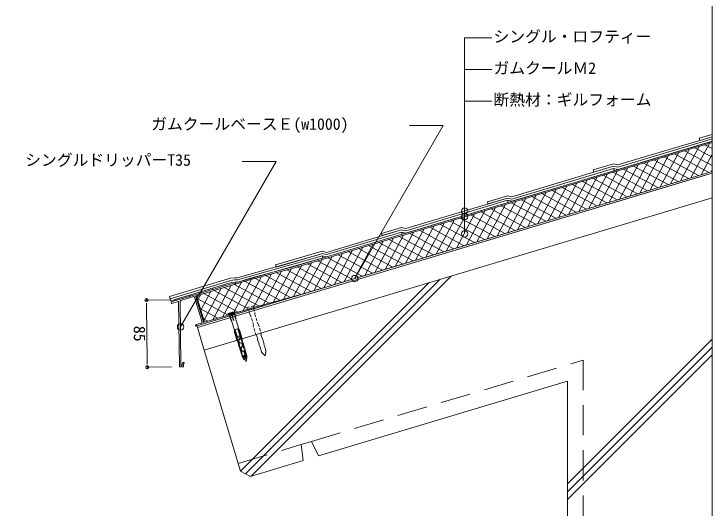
# Model space of a CAD drawing. Units: millimetres, scale not verified. Extents: x -1380 to 1380, y -955 to 955.
# Drawn here: x 16 to 900, y -499 to 126 of the extents above; entities that cross this region are included whole.
import ezdxf
from ezdxf.enums import TextEntityAlignment as Align

# ---------------------------------------------------------------- set-up
doc = ezdxf.new("R2010")
doc.units = ezdxf.units.MM
doc.header["$LTSCALE"] = 3
doc.linetypes.add('DASHED1', pattern=[1.8, 1.2, -0.6])
doc.linetypes.add('USER2', pattern=[19.05, 12.7, -6.35])
for name, color, linetype, lineweight in [('0-0_0', 7, 'Continuous', 9), ('0-1_HATCH', 9, 'Continuous', 18), ('0-3_KUTAI', 3, 'Continuous', 18), ('0-4_BOUSUI', 1, 'Continuous', 18), ('0-5_MOJI', 7, 'Continuous', 18), ('0-6_sunpo', 7, 'Continuous', 18), ('0-7_KANAMONO_SCREW', 4, 'Continuous', 18), ('0-8_dannnetu', 6, 'Continuous', 18), ('0-9_KANAMONO', 4, 'Continuous', 18), ('0-A_single', 6, 'Continuous', 18), ('0-B_WAKU', 7, 'Continuous', 18)]:
    doc.layers.add(name, color=color, linetype=linetype, lineweight=lineweight)
doc.styles.add('ＭＳ ゴシック', font='')
doc.styles.get('ＭＳ ゴシック').set_extended_font_data('MS Gothic')

# ---------------------------------------------------------------- blocks, each defined once
blk = doc.blocks.new('_DOT')
at = {"layer": '0-0_0'}
for p, q in [((-0.5, 0), (-1, 0)), ((0.25, 0), (-0.25, 0))]:
    blk.add_line(p, q, dxfattribs=at)
blk.add_circle((0, 0), 0.25, dxfattribs=at)

msp = doc.modelspace()

# ---------------------------------------------------------------- linework, layer by layer
at = {"layer": '0-1_HATCH'}
for p, q in [((860.293, -84.978), (883.76, -41.397)), ((873.196, -81.107), (896.663, -37.526)), ((900.021, -54.874), (878.129, -43.086)), ((900.021, -44.056), (891.031, -39.215)), ((821.587, -96.59), (845.053, -53.009)), ((834.489, -92.719), (857.956, -49.138)), ((847.391, -88.848), (870.858, -45.267)), ((895.905, -74.294), (852.324, -50.827)), ((900.021, -65.692), (865.227, -46.957)), ((886.098, -77.236), (900.021, -51.379)), ((795.782, -104.331), (819.249, -60.75)), ((808.684, -100.46), (832.151, -56.879)), ((870.101, -82.036), (826.52, -58.569)), ((883.003, -78.165), (839.422, -54.698)), ((769.977, -112.073), (793.444, -68.491)), ((782.88, -108.202), (806.346, -64.621)), ((831.394, -93.648), (787.813, -70.181)), ((844.296, -89.777), (800.715, -66.31)), ((857.198, -85.906), (813.617, -62.439)), ((744.173, -119.814), (767.64, -76.233)), ((757.075, -115.943), (780.542, -72.362)), ((805.589, -101.389), (762.008, -77.922)), ((818.492, -97.518), (774.911, -74.052)), ((899, -73.366), (900.021, -71.47)), ((705.466, -131.426), (728.933, -87.845)), ((718.368, -127.555), (741.835, -83.974)), ((731.271, -123.685), (754.737, -80.103)), ((779.785, -109.13), (736.204, -85.664)), ((792.687, -105.26), (749.106, -81.793)), ((679.661, -139.167), (703.128, -95.586)), ((692.564, -135.297), (716.03, -91.716)), ((753.98, -116.872), (710.399, -93.405)), ((766.882, -113.001), (723.301, -89.534)), ((653.857, -146.909), (677.324, -103.328)), ((666.759, -143.038), (690.226, -99.457)), ((715.273, -128.484), (671.692, -105.017)), ((728.176, -124.613), (684.594, -101.146)), ((741.078, -120.742), (697.497, -97.276)), ((628.052, -154.65), (651.519, -111.069)), ((640.955, -150.779), (664.421, -107.198)), ((689.469, -136.225), (645.888, -112.758)), ((702.371, -132.354), (658.79, -108.888)), ((589.345, -166.262), (612.812, -122.681)), ((602.248, -162.391), (625.714, -118.81)), ((615.15, -158.521), (638.617, -114.94)), ((663.664, -143.967), (620.083, -120.5)), ((676.566, -140.096), (632.985, -116.629)), ((563.541, -174.004), (587.008, -130.422)), ((576.443, -170.133), (599.91, -126.552)), ((624.957, -155.579), (581.376, -132.112)), ((637.86, -151.708), (594.278, -128.241)), ((650.762, -147.837), (607.181, -124.37)), ((537.736, -181.745), (561.203, -138.164)), ((550.639, -177.874), (574.105, -134.293)), ((599.153, -163.32), (555.572, -139.853)), ((612.055, -159.449), (568.474, -135.983)), ((499.029, -193.357), (522.496, -149.776)), ((511.932, -189.486), (535.398, -145.905)), ((524.834, -185.616), (548.301, -142.034)), ((573.348, -171.061), (529.767, -147.595)), ((586.25, -167.191), (542.669, -143.724)), ((473.225, -201.098), (496.692, -157.517)), ((486.127, -197.228), (509.594, -153.647)), ((547.544, -178.803), (503.962, -155.336)), ((560.446, -174.932), (516.865, -151.465)), ((447.42, -208.84), (470.887, -165.259)), ((460.323, -204.969), (483.789, -161.388)), ((508.837, -190.415), (465.256, -166.948)), ((521.739, -186.544), (478.158, -163.077)), ((534.641, -182.673), (491.06, -159.207)), ((421.616, -216.581), (445.082, -173)), ((434.518, -212.71), (457.985, -169.129)), ((483.032, -198.156), (439.451, -174.689)), ((495.934, -194.285), (452.353, -170.819)), ((382.909, -228.193), (406.376, -184.612)), ((395.811, -224.322), (419.278, -180.741)), ((408.713, -220.452), (432.18, -176.871)), ((457.228, -205.898), (413.646, -182.431)), ((470.13, -202.027), (426.549, -178.56)), ((357.588, -235.037), (380.571, -192.353)), ((370.23, -231.649), (393.473, -188.483)), ((418.521, -217.51), (374.94, -194.043)), ((431.423, -213.639), (387.842, -190.172)), ((444.325, -209.768), (400.744, -186.301)), ((319.604, -245.306), (342.462, -202.855)), ((332.303, -241.812), (355.104, -199.468)), ((344.946, -238.424), (367.746, -196.08)), ((392.716, -225.251), (348.246, -201.305)), ((405.618, -221.38), (361.661, -197.711)), ((295.084, -250.662), (317.178, -209.63)), ((306.635, -249.3), (329.82, -206.243)), ((309.56, -456.072), (555.938, -209.693)), ((316.53, -459.001), (570.08, -205.451)), ((366.349, -232.689), (321.416, -208.494)), ((379.764, -229.095), (334.831, -204.9)), ((267.928, -260.912), (291.395, -217.331)), ((280.83, -257.042), (304.297, -213.461)), ((326.104, -243.473), (282.507, -219.998)), ((339.519, -239.878), (295.409, -216.127)), ((303.125, -452.607), (541.796, -213.936)), ((352.934, -236.284), (308.311, -212.256)), ((248.944, -235.896), (252.688, -228.943)), ((252.815, -248.798), (265.59, -225.073)), ((256.686, -261.7), (278.493, -221.202)), ((300.283, -251.206), (256.702, -227.739)), ((311.387, -246.367), (269.604, -223.868)), ((287.381, -255.077), (248.402, -234.088)), ((274.479, -258.947), (252.273, -246.99)), ((261.576, -262.818), (256.144, -259.893)), ((716.92, -468.827), (900.021, -285.726)), ((716.92, -478.727), (900.021, -295.625)), ((716.92, -488.626), (900.021, -305.525))]:
    msp.add_line(p, q, dxfattribs=at)
at = {"layer": '0-3_KUTAI'}
for p, q in [((248.499, -270.604), (900.021, -75.148)), ((248.499, -270.604), (891.401, -77.734)), ((257.12, -299.339), (900.021, -106.468)), ((257.12, -299.339), (900.021, -106.468)), ((257.12, -299.339), (248.499, -270.604)), ((303.095, -452.591), (257.12, -299.339)), ((401.751, -433.435), (716.92, -338.884)), ((716.92, -338.884), (716.92, -659.984)), ((380.041, -419.067), (392.812, -415.236)), ((401.751, -433.435), (392.812, -415.236)), ((382.595, -439.182), (380.041, -419.067)), ((315.547, -459.296), (382.595, -439.182)), ((315.547, -459.296), (303.095, -452.591))]:
    msp.add_line(p, q, dxfattribs=at)
at = {"layer": '0-3_KUTAI', "linetype": 'USER2'}
for p, q in [((392.812, -415.236), (736.92, -312.003)), ((736.92, -312.003), (736.92, -659.984)), ((300.222, -443.013), (380.041, -419.067))]:
    msp.add_line(p, q, dxfattribs=at)
at = {"layer": '0-4_BOUSUI'}
for p, q in [((247.924, -268.688), (900.021, -73.059)), ((219.534, -235.549), (219.965, -236.986)), ((247.924, -268.688), (248.499, -270.604))]:
    msp.add_line(p, q, dxfattribs=at)
msp.add_lwpolyline([(219.534, -235.549), (291.481, -213.965), (296.284, -213.296), (299.627, -213.296), (315.721, -208.468), (371.1, -193.629), (899.59, -35.082)], dxfattribs=at)
at = {"layer": '0-5_MOJI'}
for p, q in [((621.357, 96.045), (586.781, 96.045)), ((586.781, -152.155), (586.781, 96.045)), ((621.357, 56.045), (586.781, 56.045)), ((621.357, 16.045), (586.781, 16.045)), ((447.751, -208.741), (559.73, -14.787)), ((559.73, -14.787), (516.93, -14.787))]:
    msp.add_line(p, q, dxfattribs=at)
msp.add_lwpolyline([(227.174, -269.957), (348.191, -60.349), (305.391, -60.349)], dxfattribs=at)
for centre in [(586.781, -123.296), (586.781, -130.345), (586.781, -152.155), (447.751, -208.741), (227.174, -269.957)]:
    msp.add_circle(centre, 4, dxfattribs=at)
at = {"layer": '0-6_sunpo'}
for p, q in [((214.755, -235.671), (184.112, -236.045)), ((185.052, -313.039), (184.21, -244.044)), ((215.792, -320.665), (185.15, -321.039))]:
    msp.add_line(p, q, dxfattribs=at)
at = {"layer": '0-7_KANAMONO_SCREW'}
for p, q in [((295.898, -250.418), (287.277, -253.004)), ((287.277, -253.004), (287.49, -253.713)), ((296.11, -251.127), (287.49, -253.713)), ((288.517, -254.266), (287.49, -253.713)), ((288.646, -254.697), (288.517, -254.266)), ((295.686, -252.585), (288.646, -254.697)), ((289.643, -255.286), (288.646, -254.697)), ((289.738, -255.257), (289.307, -255.908)), ((290.83, -260.985), (289.307, -255.908)), ((295.179, -253.625), (289.643, -255.286)), ((297.985, -282.746), (289.738, -255.257)), ((294.077, -260.01), (292.554, -254.934)), ((294.863, -261.758), (292.65, -254.383)), ((303.33, -281.143), (295.083, -253.653)), ((295.801, -253.96), (295.083, -253.653)), ((295.179, -253.625), (295.686, -252.585)), ((295.557, -252.154), (296.11, -251.127)), ((297.324, -259.036), (295.801, -253.96)), ((295.898, -250.418), (296.11, -251.127)), ((291.951, -262.632), (290.83, -260.985)), ((297.324, -259.036), (297.296, -261.029)), ((299.125, -272.486), (296.73, -273.205)), ((302.228, -280.743), (299.872, -272.888)), ((301.749, -273.787), (301.031, -273.48)), ((305.341, -285.76), (301.749, -273.787)), ((295.686, -275.084), (295.255, -275.735)), ((298.847, -287.708), (295.255, -275.735)), ((298.684, -281.806), (296.328, -273.952)), ((303.426, -281.114), (297.889, -282.775)), ((298.407, -284.499), (297.889, -282.775)), ((302.238, -282.515), (298.177, -283.733)), ((299.432, -282.208), (301.826, -281.49)), ((302.642, -283.86), (302.181, -282.323)), ((303.713, -282.072), (302.525, -282.428)), ((303.943, -282.838), (303.426, -281.114)), ((299.537, -287.919), (298.502, -284.47)), ((299.403, -284.722), (298.646, -284.949)), ((299.546, -285.201), (298.79, -285.428)), ((299.872, -289.384), (298.847, -287.708)), ((299.69, -285.68), (298.933, -285.907)), ((299.834, -286.159), (299.077, -286.386)), ((299.978, -286.638), (299.221, -286.865)), ((300.121, -287.117), (299.364, -287.344)), ((300.294, -287.692), (299.441, -287.947)), ((299.958, -289.671), (299.441, -287.947)), ((300.811, -289.416), (299.958, -289.671)), ((300.861, -289.609), (300.007, -289.866)), ((300.884, -293.361), (300.113, -289.625)), ((301.012, -290.191), (300.129, -290.456)), ((301.163, -290.772), (300.251, -291.045)), ((301.314, -291.353), (300.372, -291.635)), ((300.801, -288.166), (300.685, -287.778)), ((301.089, -288.08), (300.801, -288.166)), ((301.768, -293.096), (300.811, -289.416)), ((300.941, -286.561), (302.445, -284.796)), ((301.089, -288.08), (300.972, -287.692)), ((301.29, -288.75), (301.002, -288.836)), ((301.119, -289.224), (301.002, -288.836)), ((301.169, -286.756), (302.673, -284.991)), ((301.406, -289.138), (301.29, -288.75)), ((302.002, -290.099), (304.229, -290.745)), ((302.086, -289.811), (304.313, -290.456)), ((303.943, -282.838), (303.09, -283.094)), ((304.642, -288.266), (303.09, -283.094)), ((303.991, -283.346), (303.234, -283.573)), ((304.134, -283.825), (303.378, -284.052)), ((304.278, -284.304), (303.521, -284.531)), ((304.422, -284.783), (303.665, -285.01)), ((304.565, -285.262), (303.809, -285.489)), ((304.882, -286.315), (303.847, -282.867)), ((304.709, -285.741), (303.952, -285.968)), ((304.977, -286.287), (304.125, -286.542)), ((305.495, -288.011), (304.642, -288.266)), ((305.87, -291.869), (304.642, -288.266)), ((305.561, -288.2), (304.701, -288.458)), ((305.784, -288.759), (304.9, -289.024)), ((305.573, -293.63), (304.909, -291.418)), ((305.495, -288.011), (304.977, -286.287)), ((306.007, -289.319), (305.094, -289.592)), ((305.86, -293.544), (305.196, -291.331)), ((306.23, -289.878), (305.288, -290.161)), ((306.753, -291.6), (305.34, -288.057)), ((305.341, -285.76), (305.408, -287.723)), ((306.453, -290.438), (305.482, -290.729)), ((306.676, -290.997), (305.675, -291.297)), ((306.907, -291.554), (305.869, -291.866)), ((307.396, -293.182), (306.907, -291.554)), ((301.465, -291.934), (300.494, -292.225)), ((301.617, -292.515), (300.616, -292.815)), ((301.768, -293.096), (300.729, -293.407)), ((301.218, -295.036), (300.729, -293.407)), ((302.248, -294.727), (301.218, -295.036)), ((302.372, -295.107), (301.351, -295.414)), ((302.618, -298.792), (301.372, -294.989)), ((302.559, -295.678), (301.537, -295.984)), ((302.746, -296.248), (301.724, -296.554)), ((302.248, -294.727), (301.765, -293.088)), ((302.932, -296.818), (301.911, -297.125)), ((303.119, -297.389), (302.098, -297.695)), ((303.493, -298.529), (302.248, -294.727)), ((303.306, -297.959), (302.284, -298.266)), ((303.493, -298.529), (302.463, -298.838)), ((302.989, -300.456), (302.463, -298.838)), ((303.981, -300.158), (302.989, -300.456)), ((304.081, -300.441), (303.096, -300.736)), ((304.403, -303.999), (303.143, -300.409)), ((304.28, -299.76), (303.616, -297.548)), ((303.872, -296.331), (305.376, -294.566)), ((304.567, -299.674), (303.903, -297.462)), ((305.241, -303.747), (303.981, -300.158)), ((304.1, -296.526), (305.604, -294.761)), ((305.246, -300.347), (307.245, -300.926)), ((306.366, -293.491), (305.87, -291.869)), ((307.396, -293.182), (306.366, -293.491)), ((307.42, -297.351), (306.366, -293.491)), ((307.493, -293.571), (306.472, -293.877)), ((307.651, -294.15), (306.63, -294.456)), ((307.809, -294.729), (306.788, -295.035)), ((307.967, -295.308), (306.946, -295.614)), ((308.125, -295.887), (307.119, -296.189)), ((308.295, -297.089), (307.241, -293.229)), ((308.283, -296.466), (307.262, -296.772)), ((308.449, -297.042), (307.42, -297.351)), ((308.901, -298.682), (307.908, -298.98)), ((308.833, -302.67), (307.908, -298.98)), ((308.966, -298.975), (307.973, -299.273)), ((309.099, -299.458), (308.103, -299.756)), ((309.258, -300.036), (308.231, -300.344)), ((308.901, -298.682), (308.449, -297.042)), ((309.671, -302.418), (308.662, -298.754)), ((304.246, -300.913), (303.248, -301.213)), ((304.463, -301.475), (303.431, -301.784)), ((304.657, -302.043), (303.614, -302.356)), ((304.852, -302.611), (303.797, -302.928)), ((305.046, -303.179), (303.98, -303.499)), ((305.241, -303.747), (304.163, -304.07)), ((304.68, -305.795), (304.163, -304.07)), ((305.758, -305.471), (304.68, -305.795)), ((305.916, -305.998), (304.91, -306.3)), ((305.667, -308.213), (304.92, -305.723)), ((306.06, -306.477), (305.054, -306.779)), ((305.163, -300.635), (307.162, -301.214)), ((306.203, -306.956), (305.198, -307.258)), ((306.347, -307.435), (305.341, -307.737)), ((306.505, -307.962), (305.428, -308.285)), ((306.505, -307.962), (305.758, -305.471)), ((306.375, -306.223), (306.427, -306.398)), ((308.33, -307.519), (306.452, -306.168)), ((308.473, -307.998), (306.614, -306.66)), ((307.036, -308.426), (307.088, -308.601)), ((308.991, -309.722), (307.113, -308.371)), ((309.134, -310.201), (307.275, -308.863)), ((308.579, -304.347), (307.841, -301.888)), ((307.985, -306.891), (307.935, -306.725)), ((308.272, -306.805), (307.985, -306.891)), ((308.866, -304.261), (308.128, -301.801)), ((308.191, -305.508), (308.382, -305.283)), ((308.272, -306.805), (308.222, -306.639)), ((308.33, -307.519), (309.154, -305.357)), ((309.418, -300.615), (308.382, -300.926)), ((308.419, -305.703), (308.611, -305.478)), ((308.473, -307.998), (309.289, -305.858)), ((309.577, -301.193), (308.532, -301.507)), ((309.736, -301.772), (308.682, -302.088)), ((309.91, -302.346), (308.833, -302.67)), ((308.991, -309.722), (309.815, -307.56)), ((309.134, -310.201), (309.95, -308.061)), ((309.248, -305.361), (309.301, -305.536)), ((310.427, -304.07), (309.35, -304.394)), ((310.097, -306.884), (309.35, -304.394)), ((310.514, -304.619), (309.508, -304.921)), ((310.657, -305.098), (309.652, -305.399)), ((310.801, -305.577), (309.795, -305.878)), ((309.909, -307.564), (309.962, -307.739)), ((310.427, -304.07), (309.91, -302.346)), ((310.945, -306.056), (309.939, -306.357)), ((311.174, -306.561), (310.097, -306.884)), ((310.935, -306.633), (310.188, -304.142)), ((311.289, -310.076), (311.174, -306.561))]:
    msp.add_line(p, q, dxfattribs=at)
at = {"layer": '0-7_KANAMONO_SCREW', "linetype": 'DASHED1'}
for points in [[(311.223, -245.82), (319.843, -243.234), (320.056, -243.943), (319.503, -244.97), (319.632, -245.401), (319.124, -246.441), (319.029, -246.47), (319.747, -246.776), (321.27, -251.853), (321.241, -253.845), (324.977, -266.297), (325.695, -266.603), (329.287, -278.576), (329.354, -280.54), (329.44, -280.827), (329.286, -280.873), (330.698, -284.417), (330.853, -284.37), (331.342, -285.999), (331.187, -286.045), (332.241, -289.905), (332.395, -289.859), (332.847, -291.498), (332.607, -291.57), (333.616, -295.234), (333.856, -295.163), (334.373, -296.887), (334.134, -296.959), (334.881, -299.449), (335.12, -299.377), (335.235, -302.892), (334.588, -303.086)], [(331.859, -303.905), (331.212, -304.099), (329.373, -301.101), (329.613, -301.029), (328.866, -298.539), (328.626, -298.611), (328.109, -296.887), (328.348, -296.815), (327.174, -293.2), (326.934, -293.272), (326.409, -291.655), (326.563, -291.608), (325.318, -287.806), (325.164, -287.852), (324.675, -286.224), (324.83, -286.177), (324.059, -282.441), (323.904, -282.488), (323.818, -282.2), (322.793, -280.524), (319.201, -268.551), (319.632, -267.9), (315.897, -255.448), (314.776, -253.801), (313.253, -248.724), (313.684, -248.073), (313.588, -248.102), (312.592, -247.513), (312.463, -247.082), (311.435, -246.529), (311.223, -245.82)]]:
    msp.add_lwpolyline(points, dxfattribs=at)
at = {"layer": '0-7_KANAMONO_SCREW'}
for points in [[(295.686, -252.585), (295.557, -252.154), (288.517, -254.266)], [(292.65, -254.383), (292.554, -254.934), (292.171, -254.527)], [(294.863, -261.758), (294.077, -260.01), (294.384, -261.902), (292.171, -254.527)], [(302.929, -283.774), (302.468, -282.237), (302.181, -282.323)], [(300.811, -289.416), (299.259, -284.243), (298.407, -284.499)], [(311.289, -310.076), (307.267, -311.283), (305.428, -308.285)]]:
    msp.add_lwpolyline(points, dxfattribs=at)
for centre, radius, start, end in [((296.903, -273.779), 0.6, 106.69924, 196.69924), ((299.297, -273.061), 0.6, 16.69924, 106.69924), ((299.259, -281.633), 0.6, 196.69924, 286.69924), ((301.654, -280.915), 0.6, 286.69924, 16.69924), ((301.93, -287.404), 1.3, 139.55764, 196.69924), ((301.93, -287.404), 1, 139.55764, 196.69924), ((302.364, -288.851), 1.3, 196.69924, 253.84085), ((302.364, -288.851), 1, 196.69924, 253.84085), ((301.684, -284.148), 1, 319.55764, 16.69924), ((301.684, -284.148), 1.3, 319.55764, 16.69924), ((303.951, -291.705), 1, 16.69924, 73.84085), ((303.951, -291.705), 1.3, 16.69924, 73.84085), ((304.861, -297.174), 1.3, 139.55764, 196.69924), ((304.861, -297.174), 1, 139.55764, 196.69924), ((305.525, -299.387), 1.3, 196.69924, 253.84085), ((305.525, -299.387), 1, 196.69924, 253.84085), ((304.615, -293.917), 1, 319.55764, 16.69924), ((304.615, -293.917), 1.3, 319.55764, 16.69924), ((306.423, -306.208), 0.05, 54.26784, 196.69924), ((306.906, -306.254), 0.5, 196.69924, 234.26784), ((307.084, -308.411), 0.05, 54.26784, 196.69924), ((307.567, -308.457), 0.5, 196.69924, 234.26784), ((306.883, -302.175), 1, 16.69924, 73.84085), ((306.883, -302.175), 1.3, 16.69924, 73.84085), ((309.18, -306.351), 1.3, 139.55764, 196.69924), ((309.18, -306.351), 1, 139.55764, 196.69924), ((307.621, -304.635), 1, 319.55764, 16.69924), ((307.621, -304.635), 1.3, 319.55764, 16.69924), ((309.201, -305.375), 0.05, 16.69924, 159.13065), ((308.822, -305.68), 0.5, 339.13065, 16.69924), ((309.861, -307.578), 0.05, 16.69924, 159.13065), ((309.483, -307.883), 0.5, 339.13065, 16.69924), ((316.214, -306.714), 9.383, 207.79079, 230.64978), ((301.304, -311.187), 9.383, 342.74871, 5.6077)]:
    msp.add_arc(centre, radius, start, end, dxfattribs=at)
at = {"layer": '0-7_KANAMONO_SCREW', "linetype": 'DASHED1'}
for centre, start, end in [((340.16, -299.53), 207.79079, 230.64978), ((325.25, -304.003), 342.74871, 5.6077)]:
    msp.add_arc(centre, 9.383, start, end, dxfattribs=at)
at = {"layer": '0-8_dannnetu'}
msp.add_line((247.34, -230.548), (257.397, -264.072), dxfattribs=at)
for points in [[(247.34, -230.548), (316.13, -209.911), (371.51, -195.072), (900.021, -36.518)], [(257.397, -264.072), (325.69, -243.584), (381.07, -228.745), (900.021, -73.059)]]:
    msp.add_lwpolyline(points, dxfattribs=at)
at = {"layer": '0-9_KANAMONO'}
for p, q in [((296.6, -215.77), (247.34, -230.548)), ((268.383, -222.46), (281.697, -218.466)), ((282.032, -217.843), (282.128, -217.815)), ((239.648, -231.081), (252.962, -227.086)), ((253.297, -226.464), (253.393, -226.435)), ((254.015, -226.77), (267.329, -222.776)), ((267.664, -222.154), (267.76, -222.125)), ((215.463, -238.336), (238.594, -231.397)), ((224.398, -237.744), (216.038, -240.252)), ((225.788, -320.243), (224.784, -238.027)), ((226.777, -237.473), (227.768, -318.618)), ((243.796, -231.611), (227.49, -236.503)), ((238.93, -230.774), (239.025, -230.745)), ((254.524, -263.89), (245.041, -232.281)), ((246.67, -231.793), (256.152, -263.401)), ((215.664, -240.051), (215.262, -238.71)), ((246.344, -267.886), (246.945, -267.25)), ((246.875, -269.073), (246.365, -268.593)), ((247.077, -267.168), (253.853, -265.135)), ((229.268, -318.6), (229.253, -317.4)), ((230.853, -317.381), (230.887, -320.18)), ((230.591, -320.484), (226.091, -320.539)), ((228.072, -318.915), (228.971, -318.904))]:
    msp.add_line(p, q, dxfattribs=at)
for points in [[(282.75, -218.15), (291.802, -215.434), (296.388, -214.796)], [(330.489, -243.919), (247.924, -268.688), (247.582, -269.052)], [(292.431, -253.783), (292.573, -253.519), (315.706, -246.579), (315.97, -246.721)], [(316.376, -246.599), (316.518, -246.335), (325.69, -243.584), (330.276, -242.945)], [(257.397, -264.072), (291.76, -253.763), (292.024, -253.905)]]:
    msp.add_lwpolyline(points, dxfattribs=at)
for centre, radius, start, end in [((281.61, -218.179), 0.3, 286.69932, 16.69932), ((282.089, -218.035), 0.2, 106.69932, 196.69932), ((282.185, -218.006), 0.2, 16.69932, 106.69932), ((282.664, -217.863), 0.3, 196.69932, 286.69932), ((296.457, -215.291), 0.5, 286.69932, 97.93103), ((252.876, -226.799), 0.3, 286.69932, 16.69932), ((253.354, -226.655), 0.2, 106.69932, 196.69932), ((253.45, -226.627), 0.2, 16.69932, 106.69932), ((253.929, -226.483), 0.3, 196.69932, 286.69932), ((267.243, -222.489), 0.3, 286.69932, 16.69932), ((267.722, -222.345), 0.2, 106.69932, 196.69932), ((267.818, -222.316), 0.2, 16.69932, 106.69932), ((268.297, -222.173), 0.3, 196.69932, 286.69932), ((215.549, -238.624), 0.3, 106.69932, 196.69932), ((224.484, -238.031), 0.3, 0.69932, 106.69932), ((227.777, -237.461), 1, 106.69932, 180.69932), ((238.508, -231.109), 0.3, 286.69932, 16.69932), ((238.987, -230.966), 0.2, 106.69932, 196.69932), ((239.083, -230.937), 0.2, 16.69932, 106.69932), ((239.562, -230.793), 0.3, 196.69932, 286.69932), ((244.084, -232.569), 1, 16.69932, 106.69932), ((247.627, -231.506), 1, 106.69932, 196.69932), ((215.951, -239.964), 0.3, 196.69932, 286.69932), ((316.112, -246.457), 0.3, 241.69932, 331.69932), ((330.345, -243.44), 0.5, 286.69932, 97.93103), ((292.166, -253.641), 0.3, 241.69932, 331.69932), ((253.566, -264.177), 1, 286.69932, 16.69932), ((257.11, -263.114), 1, 196.69932, 286.69932), ((246.708, -268.229), 0.5, 136.69932, 226.69932), ((247.218, -268.709), 0.5, 226.69932, 316.69932), ((247.163, -267.455), 0.3, 106.69932, 136.69932), ((231.753, -317.37), 2.5, 118.77181, 180.69932), ((230.935, -315.879), 0.8, 298.77181, 118.77181), ((231.753, -317.37), 0.9, 118.77181, 180.69932), ((226.088, -320.239), 0.3, 180.69932, 270.69932), ((228.068, -318.615), 0.3, 180.69932, 270.69932), ((228.968, -318.604), 0.3, 270.69932, 0.69932), ((230.587, -320.184), 0.3, 270.69932, 0.69932)]:
    msp.add_arc(centre, radius, start, end, dxfattribs=at)
at = {"layer": '0-A_single'}
msp.add_line((319.632, -245.401), (312.592, -247.513), dxfattribs=at)
msp.add_lwpolyline([(900.021, -34.952), (780.695, -70.75), (775.245, -69.462), (646.513, -108.081), (641.064, -106.793), (616.399, -114.192), (615.595, -111.51), (640.978, -103.895), (646.427, -105.184), (775.159, -66.564), (780.609, -67.853), (900.021, -32.029), (780.609, -67.853), (775.159, -66.564), (750.495, -73.964), (749.69, -71.282), (775.073, -63.667), (780.523, -64.955), (900.021, -29.106), (884.591, -33.735), (883.786, -31.053), (900.021, -26.182)], dxfattribs=at)
for points in [[(776.05, -72.144), (646.599, -110.979), (641.15, -109.69), (512.418, -148.31), (506.968, -147.022), (482.304, -154.421), (481.499, -151.739), (506.882, -144.124), (512.332, -145.413), (641.064, -106.793), (646.513, -108.081), (775.245, -69.462)], [(348.061, -194.16), (403.077, -178.189), (406.396, -177.193), (411.846, -178.482), (507.054, -149.919), (512.504, -151.208), (641.954, -112.372), (641.15, -109.69), (512.418, -148.31), (506.968, -147.022), (411.76, -175.584), (406.31, -174.296), (402.303, -175.498), (347.318, -191.46)], [(213.94, -234.304), (290.882, -211.221), (296.09, -210.496), (299.249, -210.496), (403.851, -180.88), (406.482, -180.091), (411.932, -181.379), (507.859, -152.601), (507.054, -149.919), (411.846, -178.482), (406.396, -177.193), (403.077, -178.189), (298.871, -207.696), (295.895, -207.696), (290.284, -208.477), (213.135, -231.622)], [(214.745, -236.986), (291.481, -213.965), (296.284, -213.296), (299.627, -213.296), (404.624, -183.571), (407.287, -182.773), (406.482, -180.091), (403.851, -180.88), (299.249, -210.496), (296.09, -210.496), (290.882, -211.221), (213.94, -234.304)]]:
    msp.add_lwpolyline(points, close=True, dxfattribs=at)
at = {"layer": '0-B_WAKU'}
msp.add_lwpolyline([(-899.979, -659.984), (900.021, -659.984), (900.021, 540.016), (-899.979, 540.016)], close=True, dxfattribs=at)

# ---------------------------------------------------------------- block references
at = {"layer": '0-6_sunpo', "xscale": 8, "yscale": 8}
for p, rotation in [((184.112, -236.045), 90.69932), ((185.15, -321.039), 270.69932)]:
    msp.add_blockref('_DOT', p, dxfattribs=dict(at, rotation=rotation))

# ---------------------------------------------------------------- texts
at = {"layer": '0-5_MOJI', "style": 'ＭＳ ゴシック'}
for s, p in [('シングル・ロフティー', (623.357, 86.045)), ('ガムクールＭ2', (623.357, 46.045)), ('断熱材：ギルフォーム', (623.357, 6.045)), ('ガムクールベースＥ(w1000)', (190.057, -24.787)), ('シングルドリッパーT35', (30.497, -70.349))]:
    msp.add_text(s, height=14.66, dxfattribs=at).set_placement(p, align=Align.BOTTOM_LEFT)
at = {"layer": '0-6_sunpo', "style": 'ＭＳ ゴシック'}
msp.add_text('85', height=14.66, rotation=270.699, dxfattribs=at).set_placement((163.51, -268.799), align=Align.BOTTOM_LEFT)

doc.saveas('drawing.dxf')
